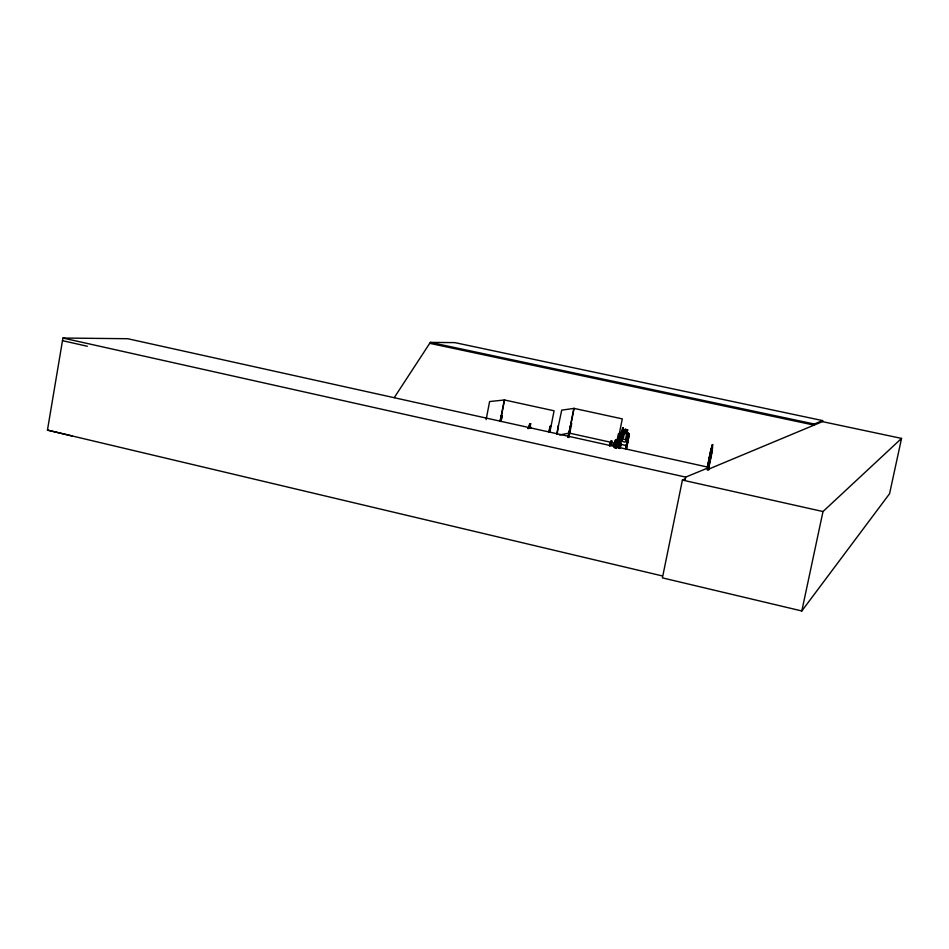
<?xml version="1.0" encoding="UTF-8"?>
<svg xmlns="http://www.w3.org/2000/svg" width="949" height="949" viewBox="0 0 949 949"><rect width="100%" height="100%" fill="white"/><g stroke="black" fill="none" stroke-linecap="round" stroke-linejoin="round"><path stroke-width="1.42" d="M611.583 445.342L611.619 444.156L611.725 445.306M616.043 444.215L616.079 443.053L615.284 447.975M623.054 430.834C623.019 433.622 623.718 429.055 621.512 431.273M712.391 448.509L712.58 447.465M710.018 454.571L709.769 456.896L712.141 448.592L712.865 444.571L712.26 444.713M619.436 440.502L619.151 443.491L621.951 431.083M710.077 459.613L710.73 456.528L710.077 459.613L708.808 460.051L711.323 447.845M72.1 435.982L47.45 430.099L62.931 338.034L127.735 338.722L709.176 467.43L708.63 470.075L707.159 469.743L822.427 421.629L901.55 438.402L889.569 493.717L801.822 610.966L662.402 577.87L682.414 480.075L685.012 478.984M394.262 397.607L430.336 342.387L454.868 342.625L822.641 420.597L822.427 421.629M486.125 419.6L489.613 401.546L504.536 399.98L500.396 421.356M499.838 421.32L501.523 415.555M500.159 421.392L504.299 399.932L554.074 410.798L549.862 432.269M500.906 421.498L502.116 415.686L501.001 421.475M530.586 423.847L529.744 423.978L528.32 428.474M530.052 428.177L530.527 423.705L529.874 427.026M548.985 431.795L550.064 426.291L550.918 426.481M549.068 431.783L550.147 426.279M556.66 434.144L561.725 410.146L574.074 408.39L568.356 437.37M557.193 434.168L558.356 425.52M567.834 437.347L571.108 423.408M568.154 437.418L573.848 408.343L622.283 418.877L616.447 448.023M568.854 437.513L571.689 423.527L570.883 423.349M611.215 445.413L611.891 440.965L611.037 441.119L609.768 445.781M613.778 447.121L615.521 440.039L614.857 443.456M614.145 447.026L615.32 444.381L614.822 446.849M616.245 439.862L614.94 447.987M615.391 447.999L618.428 433.788L619.258 433.966L616.375 448.035M618.072 447.952L621.631 431.19M618.38 448.011L621.429 432.269L622.568 428.035L623.327 427.916L619.377 448.462M618.57 447.964L622.366 432.056L621.512 436.315M618.712 448.272L621.892 432.661L622.829 431.771L624.549 432.222M622.058 431.202L623.279 428.023M618.902 448.284L621.892 432.661M622.568 431.036L623.327 427.916M619.578 448.474L622.342 434.689L621.476 434.5L622.342 434.689M620.171 446.789L620.753 443.883M620.017 448.355L620.883 444.002M620.195 448.308L621.061 443.954M627.621 429.814L626.838 432.958L627.858 434.31L626.708 440.028L625 442.139L622.71 441.522L621.975 438.735L623.125 433.029L624.549 432.341L625.166 429.162L627.621 429.814L626.945 432.874L628.594 433.313L629.246 434.63L626.482 448.924M624.608 432.341L625.225 429.28M625.605 448.735L628.108 436.291L628.985 436.493L628.108 436.291M625.806 448.747L628.309 436.303M626.281 448.913L629.175 434.618L628.475 433.396M685.119 479.992L685.7 477.11L709.176 467.43M707.385 466.742L711.026 448.996L712.45 447.548M707.527 466.694L712.367 444.737M707.705 466.813L711.892 448.675L710.267 454.476M708.452 467.632L712.414 448.462L708.286 469.008M708.476 469.138L712.462 450.384M822.641 420.597L814.289 424.037L814.064 425.116L430.146 343.419M801.822 610.966L822.997 511.547L901.55 438.402M609.887 444.583L609.388 445.828L611.037 441.119M527.881 428.545L529.091 427.311M527.988 428.568L528.51 427.299M627.503 442.815L626.067 445.662L627.586 442.851M708.832 459.945L709.982 459.506M708.808 460.051L710.089 459.518M712.035 446.291L712.236 445.283M610.148 445.686L610.836 445.508M614.964 443.373L614.383 443.468C613.398 446.682 614.359 441.843 616.186 443.076M609.875 444.69L611.725 444.179M610.824 442.863L611.049 441.748M615.308 441.771L615.533 440.668M620.124 440.312L620.741 440.17M616.352 439.885L615.521 440.039L616.304 440.004M611.037 441.226L611.844 441.083M559.495 434.998L569.198 433.076M528.771 428.39L529.601 428.248M528.391 427.382L530.586 426.955L530.645 428.082M529.933 427.169L530.55 427.062M529.637 423.954L530.633 423.728M620.243 440.846L620.326 444.085L626.138 445.674M430.336 342.387L814.289 424.037M500.953 415.52L502.116 415.686M568.961 433.029L617.313 443.705M62.931 338.034L685.7 477.11M682.414 480.075L822.997 511.547M62.48 340.667L87.32 346.255M47.45 430.099L662.438 575.948M622.841 431.878L628.535 433.408M530.444 427.038L530.491 428.106M529.684 424.488L529.459 425.591L529.684 424.488M624.347 433.361L623.196 439.067L625.486 439.695L626.637 433.978L624.347 433.361M625.474 429.897L625.272 430.917L626.743 431.321L626.945 430.288L625.474 429.897"/></g></svg>
